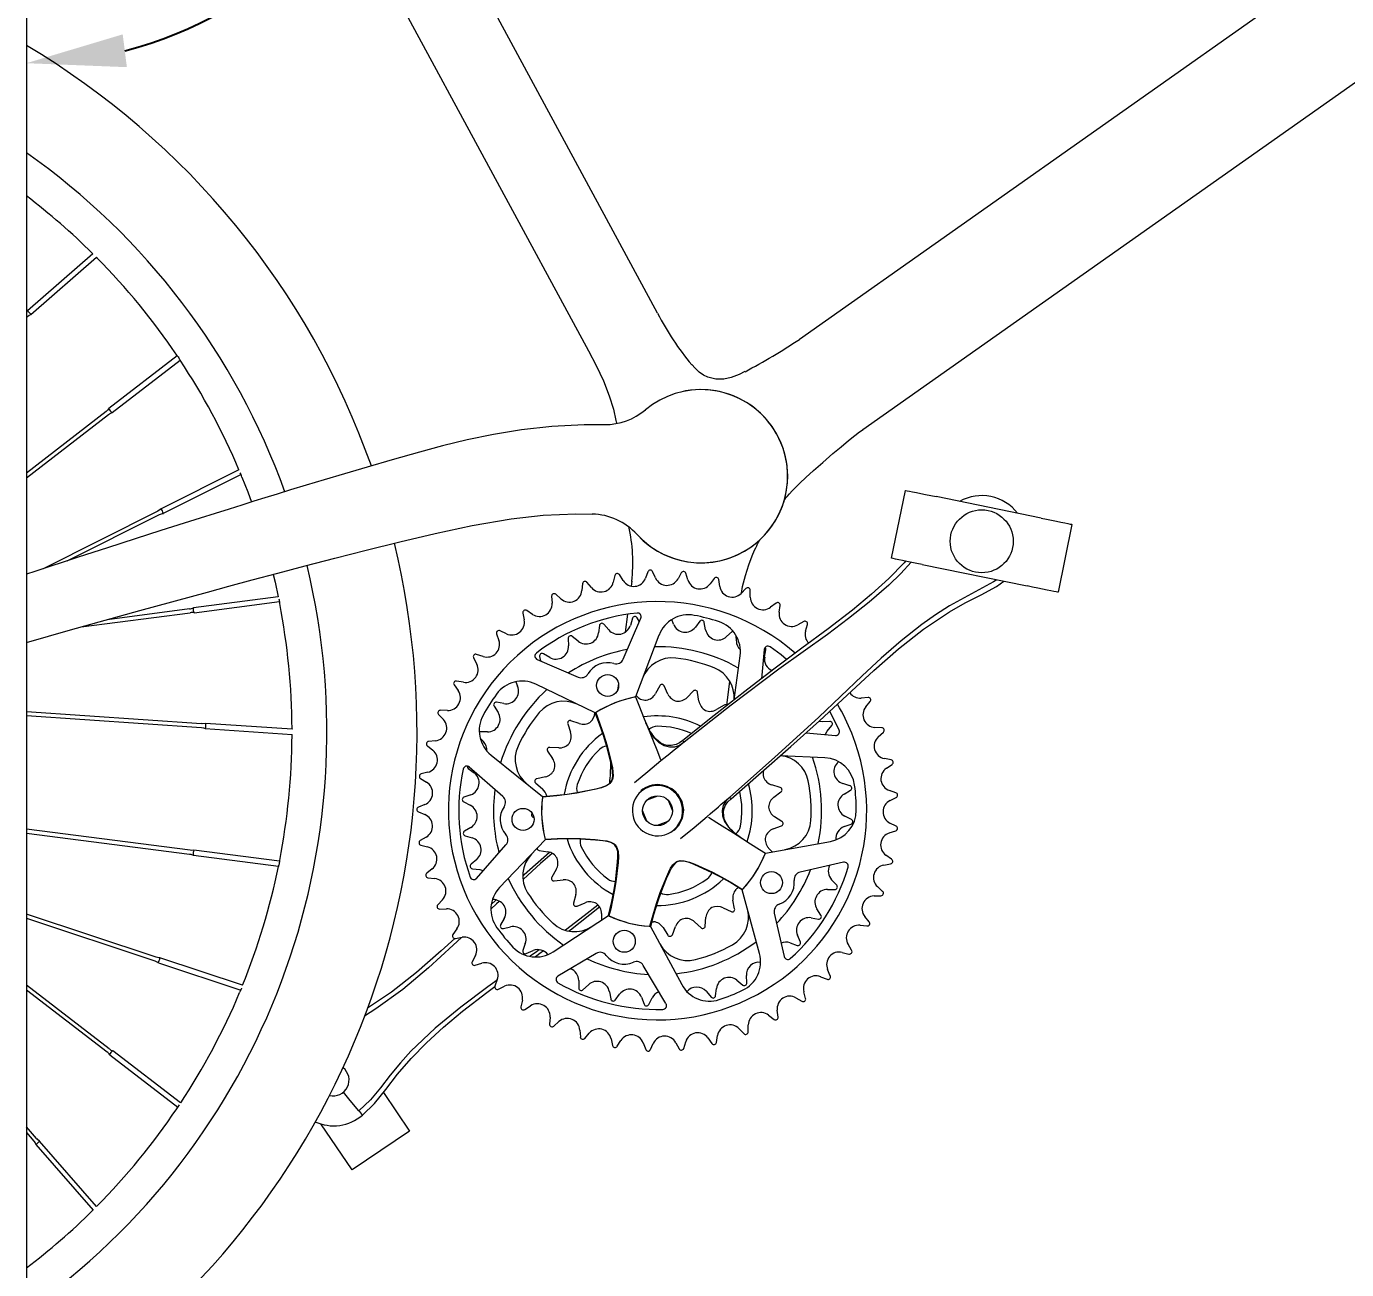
# Model space of a CAD drawing. Header units: millimetres. Extents: x 468 to 13607, y -402 to 3127.
# Drawn here: x 9994 to 10527, y 2140 to 2642 of the extents above; entities that cross this region are included whole.
import ezdxf

# ---------------------------------------------------------------- set-up
doc = ezdxf.new("R2010")
doc.units = ezdxf.units.MM
doc.layers.add('ZANO_R', color=7, linetype='Continuous', lineweight=0)
doc.layers.add('ZANO_W', color=1, linetype='Continuous', lineweight=0)
doc.styles.get("Standard").update_dxf_attribs({"font": 'ARIALUNI.TTF'})
doc.dimstyles.new('pl i ang', dxfattribs={"dimtxt": 50, "dimasz": 50, "dimexe": 1.25, "dimexo": 0.625, "dimgap": 10, "dimtad": 1, "dimtoh": 1, "dimtxsty": 'Standard', "dimcen": 2.5, "dimclrd": 1, "dimclre": 1, "dimclrt": 1, "dimadec": 0, "dimazin": 0, "dimtfac": 1, "dimtmove": 0, "dimatfit": 3, "dimfxl": 1, "dimarcsym": 1})

# ---------------------------------------------------------------- blocks, each defined once
blk = doc.blocks.new('*D496')
at = {"layer": 'ZANO_W', "color": 1, "lineweight": -2}
blk.add_arc((9994.4, 2786.59), 159.66, 284.3922, 345.6078, dxfattribs=at)
at = {"layer": 'ZANO_W', "color": 1}
for points in [[(10155.66, 2746.07), (10142.43, 2747.75), (10154.06, 2786.59)], [(10033.24, 2638.56), (10034.92, 2625.33), (9994.4, 2626.93)]]:
    blk.add_solid(points, dxfattribs=at)
at = {"layer": 'ZANO_W', "color": 1, "insert": (10085.65, 2695.34), "char_height": 40, "attachment_point": 5, "rotation": 45}
blk.add_mtext('90%%d', dxfattribs=at)

msp = doc.modelspace()

# ---------------------------------------------------------------- linework, layer by layer
at = {"layer": 'ZANO_R'}
msp.add_line((9994.4, 2786.59), (9994.4, 2040.59), dxfattribs=at)
at = {"layer": 'ZANO_R', "color": 253}
for p, q in [((10632.63, 2745.72), (10306.17, 2515.52)), ((10098.79, 2736.99), (10221.09, 2510.92)), ((10331.76, 2479.18), (10656.01, 2707.82)), ((10248.97, 2526.1), (10155.76, 2698.4)), ((10021.2, 2550.07), (9994.85, 2527.11)), ((9996.18, 2525.58), (10022.64, 2548.64)), ((9994.84, 2527.11), (9994.4, 2526.52)), ((9994.4, 2524.36), (9994.82, 2524.73)), ((10055.24, 2508.89), (10027.7, 2487.63)), ((10028.94, 2486.02), (10056.37, 2507.19)), ((10026.61, 2486.47), (9994.4, 2461.6)), ((9994.4, 2459.68), (10027.54, 2485.26)), ((10080.09, 2462.96), (10048.71, 2447.21)), ((10049.62, 2445.39), (10080.91, 2461.09)), ((10343.28, 2427.28), (10348.88, 2454.65)), ((10403.63, 2443.46), (10361.32, 2452.11)), ((10047.41, 2446.27), (10001.14, 2423.05)), ((10010.87, 2426.23), (10048.1, 2444.91)), ((10416.07, 2440.91), (10410.47, 2413.54)), ((10355.72, 2424.73), (10398.03, 2416.08)), ((10222.26, 2415.45), (10220.46, 2417.58)), ((10231.71, 2420.33), (10231.09, 2417.61)), ((10235.05, 2418.29), (10233.56, 2420.64)), ((10238.56, 2417.97), (10238.31, 2416.03)), ((10245.08, 2421.8), (10244.09, 2419.19)), ((10248.11, 2419.32), (10246.96, 2421.86)), ((10258.53, 2421.4), (10257.19, 2418.96)), ((10261.18, 2418.52), (10260.4, 2421.19)), ((10271.79, 2419.13), (10270.12, 2416.9)), ((10274.01, 2415.91), (10273.61, 2418.66)), ((10210, 2410.87), (10207.92, 2412.72)), ((10218.67, 2417.01), (10218.44, 2414.23)), ((10284.61, 2415.03), (10282.64, 2413.06)), ((10286.36, 2411.53), (10286.34, 2414.32)), ((10060.23, 2406.82), (10026.93, 2402.48)), ((10095.99, 2411.74), (10061.75, 2407.28)), ((10062.01, 2405.26), (10096.42, 2409.75)), ((10206.23, 2411.91), (10206.38, 2409.12)), ((10296.73, 2409.19), (10294.51, 2407.51)), ((10297.98, 2405.49), (10298.35, 2408.25)), ((10016.54, 2399.58), (10060.43, 2405.31)), ((10194.61, 2405.12), (10195.15, 2402.39)), ((10198.49, 2404.62), (10196.17, 2406.16)), ((10235.13, 2386.59), (10242.21, 2403.06)), ((10236.83, 2404.69), (10235.88, 2397.41)), ((10238.84, 2403.05), (10237.97, 2400.19)), ((10241.62, 2401.68), (10240.69, 2403.27)), ((10255.37, 2400.71), (10254.69, 2402.53)), ((10265.99, 2401.82), (10264.19, 2399.43)), ((10268.34, 2398.45), (10267.8, 2401.39)), ((10307.92, 2401.73), (10305.48, 2400.37)), ((10184.05, 2396.79), (10184.96, 2394.15)), ((10187.96, 2396.83), (10185.45, 2398.04)), ((10225.51, 2400.12), (10225.15, 2397.15)), ((10229.24, 2398.38), (10227.3, 2400.66)), ((10249.52, 2396.25), (10240.07, 2371.34)), ((10278.99, 2397.7), (10276.81, 2395.65)), ((10308.64, 2397.88), (10309.39, 2400.56)), ((10212.9, 2394.92), (10213.06, 2391.93)), ((10216.87, 2393.85), (10214.57, 2395.76)), ((10280.72, 2393.97), (10280.71, 2395.9)), ((10174.75, 2387.06), (10176.02, 2384.58)), ((10178.62, 2387.65), (10175.96, 2388.5)), ((10200.42, 2386.41), (10216.89, 2379.33)), ((10201.39, 2387.61), (10201.8, 2385.82)), ((10205.48, 2387.24), (10202.88, 2388.72)), ((10279.81, 2370.13), (10282.24, 2387.93)), ((10291.92, 2390.41), (10290.84, 2378.69)), ((10292.14, 2387.41), (10292.64, 2390.36)), ((10166.9, 2376.14), (10168.5, 2373.86)), ((10170.65, 2377.26), (10167.9, 2377.73)), ((10191.73, 2377.44), (10192.49, 2375.66)), ((10223.79, 2364.85), (10199.8, 2376.43)), ((10233.19, 2376.69), (10232.85, 2374.09)), ((10249.81, 2375.81), (10248.12, 2372.67)), ((10253.1, 2372.49), (10251.63, 2375.74)), ((10276.88, 2368.01), (10278.13, 2377.59)), ((10263.37, 2373.7), (10260.89, 2371.13)), ((10265.63, 2369.62), (10265.1, 2373.15)), ((10333.85, 2371.14), (10331.07, 2370.89)), ((10332.94, 2367.33), (10334.72, 2369.48)), ((10065.06, 2360.51), (9994.4, 2365.37)), ((10160.64, 2364.23), (10162.55, 2362.2)), ((10164.2, 2365.86), (10161.41, 2365.94)), ((10182.99, 2367.6), (10184.63, 2365.09)), ((10186.96, 2368.66), (10184.01, 2369.16)), ((10275.85, 2368.02), (10272.77, 2366.21)), ((9994.4, 2363.84), (10064.96, 2358.99)), ((10101.53, 2358.26), (10066.66, 2360.66)), ((10212.72, 2360.47), (10213.86, 2357.08)), ((10217.39, 2360.6), (10214.01, 2361.75)), ((10318.4, 2361.47), (10315.41, 2361.31)), ((10317.33, 2357.5), (10319.24, 2359.81)), ((10339.38, 2358.87), (10336.59, 2359.01)), ((10066.52, 2358.63), (10101.53, 2356.22)), ((10159.4, 2353.67), (10156.63, 2353.37)), ((10177.4, 2354.73), (10178.72, 2353.32)), ((10180.4, 2357.24), (10177.41, 2357.22)), ((10308.94, 2356.9), (10320.67, 2355.82)), ((10337.95, 2355.23), (10340.01, 2357.11)), ((10156.1, 2351.57), (10158.27, 2349.82)), ((10204.62, 2349.4), (10206.63, 2346.45)), ((10209.08, 2350.79), (10205.51, 2350.99)), ((10186.51, 2331.22), (10173.03, 2343.04)), ((10181.77, 2347.89), (10202.55, 2331.21)), ((10316.45, 2346.76), (10298.51, 2347.63)), ((10321.86, 2345.14), (10321.94, 2345.21)), ((10343.15, 2345.96), (10340.41, 2346.49)), ((10341.23, 2342.55), (10343.53, 2344.12)), ((10153.37, 2338.39), (10155.76, 2336.96)), ((10156.34, 2340.94), (10153.64, 2340.25)), ((10172.55, 2342.51), (10174.94, 2340.71)), ((10203.72, 2339.1), (10200.23, 2338.33)), ((10199.8, 2336.56), (10202.53, 2334.26)), ((10298.41, 2334.83), (10294.99, 2335.84)), ((10295.83, 2330.93), (10298.72, 2333.03)), ((10326.53, 2335.53), (10323.67, 2336.41)), ((10324.17, 2332.17), (10326.75, 2333.69)), ((10345.09, 2332.65), (10342.45, 2333.55)), ((10155.08, 2327.9), (10152.51, 2326.84)), ((10170.75, 2328.98), (10173.42, 2327.63)), ((10173.66, 2331.89), (10170.85, 2330.84)), ((10244.71, 2329.76), (10249.02, 2331.48)), ((10253.24, 2329.66), (10254.96, 2325.35)), ((10342.71, 2329.54), (10345.21, 2330.78)), ((10152.5, 2324.97), (10155.07, 2323.89)), ((10198.62, 2322.89), (10199.06, 2322.69)), ((10244.61, 2321.23), (10242.89, 2325.54)), ((10299.11, 2321.13), (10296.09, 2323.03)), ((10327.11, 2321.91), (10324.44, 2323.26)), ((10060.38, 2309.46), (9994.4, 2317.95)), ((9994.4, 2316.42), (10060.19, 2307.95)), ((10173.69, 2318.72), (10171.1, 2317.2)), ((10253.14, 2321.13), (10248.83, 2319.41)), ((10279.53, 2316.48), (10282.95, 2314.32)), ((10295.58, 2318.07), (10298.92, 2319.31)), ((10324.19, 2319), (10327, 2320.05)), ((10342.37, 2316.45), (10345.02, 2317.32)), ((10345.16, 2319.19), (10342.67, 2320.45)), ((10155.66, 2314.82), (10153.25, 2313.41)), ((10153.5, 2311.55), (10156.2, 2310.84)), ((10171.32, 2315.36), (10174.18, 2314.48)), ((10175.96, 2298.15), (10187.78, 2311.63)), ((10203.68, 2313.72), (10185.25, 2294.48)), ((10292.42, 2308.34), (10318.64, 2313.07)), ((10061.72, 2307.49), (10096.08, 2303.07)), ((10096.48, 2305.07), (10061.98, 2309.51)), ((10176, 2305.75), (10173.72, 2303.82)), ((10201.18, 2309.41), (10204.7, 2308.87)), ((10295.11, 2308.83), (10293.69, 2310.39)), ((10343.35, 2305.86), (10341.06, 2307.46)), ((10158.04, 2301.94), (10155.85, 2300.21)), ((10174.25, 2302.03), (10177.22, 2301.67)), ((10208.09, 2301.72), (10206.28, 2298.65)), ((10324, 2304.63), (10306.51, 2300.68)), ((10340.21, 2303.53), (10342.95, 2304.03)), ((10156.36, 2298.41), (10159.13, 2298.07)), ((10207.27, 2297.12), (10210.82, 2297.55)), ((10321.18, 2295.38), (10319.14, 2297.57)), ((10162.2, 2289.52), (10160.27, 2287.5)), ((10182.33, 2289.58), (10182.44, 2289.58)), ((10216, 2291.58), (10215.09, 2288.14)), ((10290.06, 2267.81), (10283.06, 2293.52)), ((10317.45, 2293.65), (10320.44, 2293.67)), ((10336.27, 2291.04), (10339.05, 2291.15)), ((10339.7, 2292.91), (10337.66, 2294.81)), ((10161.03, 2285.79), (10163.81, 2285.84)), ((10216.46, 2286.94), (10219.75, 2288.3)), ((10275.38, 2286.32), (10278.57, 2284.72)), ((10280.02, 2285.82), (10279.35, 2289.33)), ((10314.86, 2283.29), (10313.23, 2285.8)), ((10046.67, 2266.33), (9994.4, 2283.67)), ((9994.4, 2282.06), (10046.19, 2264.88)), ((10187.13, 2282), (10185.65, 2279.4)), ((10206.83, 2268.51), (10229.12, 2283.11)), ((10226.36, 2283.96), (10226.4, 2281.33)), ((10263.84, 2280.64), (10266.48, 2278.23)), ((10268.18, 2278.9), (10268.48, 2282.46)), ((10296.03, 2284.09), (10299.98, 2266.6)), ((10310.89, 2282.23), (10313.84, 2281.73)), ((10330.63, 2279.22), (10333.4, 2278.94)), ((10334.29, 2280.59), (10332.53, 2282.76)), ((10168.04, 2277.8), (10166.42, 2275.54)), ((10167.4, 2273.94), (10170.15, 2274.38)), ((10186.76, 2277.9), (10189.68, 2278.58)), ((10246.1, 2278.79), (10258.7, 2255.32)), ((10251.2, 2278.27), (10253.1, 2275.25)), ((10254.91, 2275.43), (10256.16, 2278.77)), ((10306.54, 2272.48), (10305.37, 2275.23)), ((10195.61, 2271.93), (10194.61, 2269.11)), ((10195.96, 2267.83), (10198.72, 2269.01)), ((10302.44, 2272.13), (10305.26, 2271.13)), ((10323.4, 2268.3), (10326.11, 2267.64)), ((10327.22, 2269.15), (10325.78, 2271.54)), ((10047.61, 2264.14), (10080.84, 2253.12)), ((10081.58, 2255.02), (10048.25, 2266.07)), ((10175.46, 2267.01), (10174.16, 2264.54)), ((10175.36, 2263.1), (10178.03, 2263.92)), ((10224.15, 2267.86), (10208.74, 2258.7)), ((10252.33, 2247.61), (10243.17, 2263.02)), ((10284.95, 2255.97), (10284.79, 2258.96)), ((10314.72, 2258.49), (10317.31, 2257.46)), ((10318.62, 2258.8), (10317.53, 2261.37)), ((10027.84, 2229.37), (9994.4, 2255.09)), ((9994.4, 2253.17), (10026.91, 2228.16)), ((10184.31, 2257.35), (10183.37, 2254.73)), ((10184.76, 2253.46), (10187.28, 2254.65)), ((10217.13, 2256.92), (10217.15, 2253.93)), ((10218.86, 2253.19), (10221.05, 2255.24)), ((10229.51, 2252.44), (10230.05, 2249.5)), ((10268.62, 2252.51), (10270.56, 2250.23)), ((10272.34, 2250.77), (10272.7, 2253.74)), ((10280.98, 2257.04), (10283.29, 2255.13)), ((10308.67, 2249.75), (10307.94, 2252.44)), ((10194.41, 2249.02), (10193.85, 2246.29)), ((10231.86, 2249.07), (10233.66, 2251.46)), ((10242.49, 2250.18), (10243.53, 2247.37)), ((10245.39, 2247.27), (10246.74, 2249.93)), ((10304.77, 2249.98), (10307.19, 2248.6)), ((10195.4, 2245.23), (10197.73, 2246.76)), ((10205.58, 2242.18), (10205.4, 2239.4)), ((10293.72, 2242.95), (10295.93, 2241.24)), ((10297.56, 2242.17), (10297.21, 2244.94)), ((10207.08, 2238.56), (10209.18, 2240.4)), ((10217.59, 2236.96), (10217.8, 2234.17)), ((10281.8, 2237.52), (10283.75, 2235.52)), ((10285.49, 2236.21), (10285.53, 2239)), ((10219.58, 2233.59), (10221.41, 2235.7)), ((10230.21, 2233.46), (10230.81, 2230.73)), ((10232.65, 2230.4), (10234.16, 2232.74)), ((10243.2, 2231.75), (10244.16, 2229.13)), ((10246.04, 2229.06), (10247.21, 2231.59)), ((10256.29, 2231.86), (10257.61, 2229.41)), ((10259.48, 2229.59), (10260.29, 2232.26)), ((10269.24, 2233.8), (10270.9, 2231.55)), ((10272.72, 2231.99), (10273.15, 2234.75)), ((10028, 2227), (10055.5, 2205.84)), ((10056.6, 2207.56), (10029.24, 2228.61)), ((10138.38, 2211.83), (10148.94, 2196.18)), ((10125.77, 2180.56), (10113.2, 2199.2)), ((9998.51, 2193.2), (9994.4, 2197.92)), ((9994.4, 2195.6), (9997.36, 2192.2)), ((10148.94, 2196.18), (10125.77, 2180.56)), ((9998.21, 2190.84), (10021.27, 2164.38)), ((10022.7, 2165.82), (9999.74, 2192.17))]:
    msp.add_line(p, q, dxfattribs=at)
at = {"layer": 'ZANO_R', "color": 253, "flags": 128}
for points in [[(10021.05, 2550.2), (10021.09, 2550.17), (10021.2, 2550.07)], [(10022.64, 2548.64), (10022.74, 2548.52), (10022.83, 2548.42), (10022.83, 2548.43)], [(9994.84, 2524.7), (9995.55, 2525.26), (9996.19, 2525.55)], [(9994.85, 2527.11), (9994.85, 2527.11), (9994.91, 2527.07), (9995.07, 2526.91), (9995.3, 2526.67), (9995.56, 2526.38), (9995.81, 2526.09), (9996.02, 2525.83), (9996.15, 2525.65), (9996.18, 2525.58), (9996.18, 2525.58)], [(10055.03, 2509.19), (10055.06, 2509.15), (10055.17, 2509), (10055.35, 2508.76), (10055.57, 2508.44), (10055.81, 2508.09), (10056.04, 2507.75), (10056.23, 2507.44), (10056.36, 2507.22), (10056.43, 2507.1), (10056.43, 2507.1)], [(10221.06, 2510.97), (10224.23, 2504.94), (10227.09, 2498.79), (10229.43, 2492.78), (10231.12, 2487.37), (10232.18, 2482.85), (10232.36, 2481.71)], [(10284.2, 2502.53), (10281.83, 2501.32), (10278.65, 2500.13), (10275.66, 2499.49), (10272.51, 2499.43), (10269.17, 2500.23), (10267.46, 2501.09), (10265.75, 2502.31), (10264.05, 2503.88), (10262.72, 2505.35)], [(10027.67, 2487.64), (10027.15, 2486.95), (10026.59, 2486.5)], [(10027.56, 2485.24), (10027.97, 2485.56), (10028.94, 2486.01)], [(10227.6, 2481.1), (10219.36, 2481.1), (10206.33, 2480.45), (10194.08, 2479.08), (10182.79, 2477.2), (10172.19, 2474.98), (10162.27, 2472.58), (10152.99, 2470.11), (10141.88, 2466.98), (10131.78, 2464.04), (10122.67, 2461.35), (10114.51, 2458.91), (10107.27, 2456.72), (10100.95, 2454.8), (10095.53, 2453.13), (10090.51, 2451.58), (10086.12, 2450.22), (10081.33, 2448.73), (10076.14, 2447.11), (10070.53, 2445.35), (10064.51, 2443.45), (10058.07, 2441.41), (10048.55, 2438.39), (10038.24, 2435.09), (10027.15, 2431.52), (10015.29, 2427.68), (9997.76, 2421.95), (9994.4, 2420.84)], [(10300.15, 2450.82), (10300.15, 2450.82), (10300.23, 2450.9), (10300.39, 2451.12), (10300.61, 2451.43), (10301.23, 2452.22), (10302.09, 2453.22), (10303.18, 2454.39), (10304.56, 2455.8), (10306.34, 2457.54), (10308.76, 2459.81), (10311.85, 2462.62), (10315.56, 2465.9), (10319.68, 2469.45), (10322.95, 2472.22), (10325.99, 2474.72), (10328.53, 2476.76), (10330.44, 2478.23), (10331.84, 2479.23)], [(10081.32, 2460.01), (10083.65, 2454.1), (10085.2, 2449.94)], [(10348.88, 2454.65), (10349.07, 2454.61), (10349.63, 2454.5), (10350.55, 2454.31), (10351.79, 2454.05), (10353.32, 2453.74), (10355.1, 2453.38), (10357.07, 2452.98), (10359.16, 2452.55), (10361.32, 2452.11)], [(9994.4, 2393.34), (10012.22, 2398.38), (10040.12, 2406.15), (10067.37, 2413.6), (10076.03, 2415.95), (10085.49, 2418.49), (10095.76, 2421.22), (10106.85, 2424.15), (10118.75, 2427.24), (10131.46, 2430.48), (10144.96, 2433.82), (10159.23, 2437.22), (10174.24, 2440.45), (10189.96, 2443.14), (10202.78, 2444.58), (10215.97, 2445.16), (10222.56, 2444.99)], [(10048.68, 2447.23), (10048.33, 2446.87), (10047.41, 2446.28)], [(10048.1, 2444.9), (10049.23, 2445.32), (10049.63, 2445.37)], [(10403.63, 2443.46), (10405.79, 2443.02), (10407.88, 2442.59), (10409.85, 2442.19), (10411.62, 2441.82), (10413.16, 2441.51), (10414.4, 2441.25), (10415.32, 2441.07), (10415.88, 2440.95), (10416.07, 2440.91)], [(10282.81, 2413.22), (10283.24, 2415.81), (10284.38, 2420.27), (10285.79, 2424.67), (10287.09, 2428.17), (10288.09, 2430.55), (10288.54, 2431.52), (10288.92, 2432.28), (10289.31, 2433.03), (10289.67, 2433.69), (10289.94, 2434.2), (10290.04, 2434.47), (10290.02, 2434.45)], [(10348.96, 2426.12), (10348.34, 2425.39), (10342.16, 2419.06), (10335.22, 2412.73), (10327.56, 2406.36), (10317.76, 2398.8), (10307.14, 2390.94), (10295.87, 2382.55), (10284.08, 2373.49), (10271.8, 2363.83), (10259.1, 2353.74)], [(10351.26, 2425.65), (10347.07, 2421.17), (10342.24, 2416.47), (10334.25, 2409.49), (10325.95, 2402.9), (10317.44, 2396.57), (10297.87, 2382.48), (10278.63, 2367.95), (10259.68, 2353.05)], [(10355.72, 2424.73), (10353.56, 2425.17), (10351.47, 2425.6), (10349.5, 2426), (10347.73, 2426.37), (10346.19, 2426.68), (10344.95, 2426.94), (10344.03, 2427.12), (10343.47, 2427.24), (10343.28, 2427.28)], [(10093.98, 2420.75), (10094.71, 2417.65), (10095.99, 2411.74)], [(10385.71, 2418.6), (10384.48, 2417.74), (10378.57, 2414.46), (10372.56, 2411.36), (10366.68, 2408.04), (10361, 2404.41), (10355.5, 2400.51), (10347.17, 2393.95), (10339.17, 2386.99), (10331.4, 2379.78), (10313.95, 2363.12), (10296.15, 2346.86), (10278.03, 2330.96)], [(10278.6, 2330.27), (10290.77, 2340.84), (10302.73, 2351.33), (10314.3, 2361.72), (10325.38, 2372.01), (10336.14, 2381.97), (10346.12, 2390.7), (10356.24, 2398.67), (10366.68, 2405.68), (10373, 2409.28), (10379.41, 2412.55), (10385.65, 2415.93), (10388.62, 2418.01)], [(10410.47, 2413.54), (10410.28, 2413.58), (10409.72, 2413.69), (10408.81, 2413.88), (10407.56, 2414.13), (10406.03, 2414.45), (10404.25, 2414.81), (10402.29, 2415.21), (10400.19, 2415.64), (10398.03, 2416.08)], [(10096.21, 2410.83), (10096.28, 2410.52), (10096.36, 2410.1), (10096.43, 2409.7), (10096.49, 2409.35), (10096.53, 2409.09), (10096.54, 2408.97), (10096.54, 2408.97)], [(10279.31, 2397.9), (10279.23, 2397.87), (10278.99, 2397.7)], [(10300.98, 2386.41), (10298.74, 2388.25), (10294.3, 2391.53)], [(10240.07, 2371.34), (10241.69, 2367.28), (10243.3, 2363.23), (10244.22, 2360.92)], [(10224.01, 2364.99), (10224.01, 2364.99), (10225.73, 2360.46), (10227.27, 2355.96), (10228.6, 2351.55), (10230.08, 2345.72), (10230.74, 2342.71), (10230.97, 2341.13), (10231.02, 2339.47), (10230.76, 2337.99), (10230.52, 2337.43), (10229.74, 2336.41), (10228.37, 2335.47), (10226.27, 2334.66), (10224.11, 2334.1), (10216.41, 2332.55), (10212.48, 2331.94), (10208.33, 2331.44), (10205.48, 2331.17), (10202.51, 2330.95)], [(10202.55, 2331.21), (10202.55, 2331.21), (10205.46, 2331.42), (10208.37, 2331.68), (10212.45, 2332.16), (10216.4, 2332.76), (10224.17, 2334.31), (10226.26, 2334.85), (10228.35, 2335.65), (10229.66, 2336.54), (10230.38, 2337.49), (10230.6, 2338.01), (10230.86, 2339.42), (10230.81, 2340.98), (10230.58, 2342.53), (10229.92, 2345.57), (10228.43, 2351.38), (10227.11, 2355.74), (10225.53, 2360.32), (10223.79, 2364.85), (10223.79, 2364.85)], [(10224.3, 2365.17), (10224.08, 2365.03), (10224.03, 2365)], [(10322.2, 2357.95), (10319.79, 2362.92), (10318.38, 2365.47)], [(10064.95, 2358.95), (10065.85, 2358.85), (10066.51, 2358.6)], [(10066.66, 2360.66), (10065.5, 2360.5), (10065.07, 2360.55)], [(10066.66, 2360.66), (10066.68, 2360.58), (10066.68, 2360.36), (10066.67, 2360.03), (10066.65, 2359.64), (10066.62, 2359.25), (10066.58, 2358.92), (10066.55, 2358.7), (10066.52, 2358.63), (10066.52, 2358.63)], [(10244.22, 2360.92), (10245.78, 2357.02), (10247.14, 2353.61), (10248.6, 2349.93), (10250.13, 2346.1)], [(10259.68, 2353.05), (10257.77, 2351.79), (10255.77, 2351.1), (10253.71, 2351.01), (10251.65, 2351.57), (10249.63, 2352.8), (10247.69, 2354.75), (10245.87, 2357.44), (10244.22, 2360.92)], [(10315.41, 2361.31), (10314.06, 2361.42), (10314.05, 2361.42)], [(10101.52, 2358.45), (10101.52, 2358.45), (10101.53, 2358.32), (10101.53, 2358.26)], [(10177.41, 2357.22), (10177.12, 2357.18), (10177.04, 2357.15)], [(10259.1, 2353.74), (10257.77, 2352.8), (10256.51, 2352.2), (10254.41, 2351.73), (10252.93, 2351.79), (10251.79, 2352.06), (10250.28, 2352.74), (10248.45, 2354.14), (10247.44, 2355.23), (10246.49, 2356.53)], [(10259.13, 2353.7), (10259.11, 2353.73), (10259.29, 2353.51), (10259.68, 2353.05)], [(10316.55, 2356.2), (10316.61, 2356.35), (10317.33, 2357.5)], [(10250.33, 2345.6), (10245.01, 2341.18), (10239.59, 2336.68)], [(10256.93, 2332.1), (10256.93, 2332.1), (10258.68, 2329.11), (10259.37, 2325.75), (10258.89, 2322.27), (10257.29, 2319.16), (10255.61, 2317.4), (10255.61, 2317.4)], [(10202.51, 2330.93), (10202.5, 2330.83), (10202.48, 2330.61)], [(10278.03, 2330.96), (10276.44, 2329.31), (10275.4, 2327.47), (10274.94, 2325.47), (10275.11, 2323.34), (10275.95, 2321.13), (10277.51, 2318.86), (10279.82, 2316.58), (10282.95, 2314.32)], [(10279.14, 2317.27), (10278.55, 2317.84), (10277.7, 2318.82), (10276.58, 2320.51), (10276, 2321.79), (10275.65, 2323.15), (10275.6, 2325.14), (10275.85, 2326.33), (10276.39, 2327.61), (10277.28, 2328.95), (10278.6, 2330.27)], [(10278.57, 2330.31), (10278.59, 2330.28), (10278.42, 2330.49), (10278.03, 2330.96)], [(10258.26, 2314.21), (10263.68, 2318.71), (10269, 2323.13)], [(10269.44, 2322.85), (10272.86, 2320.69), (10276.12, 2318.64), (10279.53, 2316.48)], [(10203.54, 2314.3), (10203.6, 2314.05), (10203.61, 2313.99)], [(10203.62, 2313.97), (10208.46, 2314.2), (10213.21, 2314.28), (10217.82, 2314.18), (10223.82, 2313.79), (10226.89, 2313.48), (10228.46, 2313.22), (10230.06, 2312.75), (10231.38, 2312.04), (10231.84, 2311.65), (10232.57, 2310.58), (10233.03, 2308.99), (10233.16, 2306.75), (10233.02, 2304.52), (10232.12, 2296.72), (10231.49, 2292.79), (10230.68, 2288.68), (10230.05, 2285.9), (10229.35, 2283.01), (10229.35, 2283.01)], [(10229.12, 2283.11), (10229.12, 2283.11), (10229.81, 2285.95), (10230.46, 2288.8), (10231.27, 2292.83), (10231.92, 2296.77), (10232.85, 2304.64), (10232.98, 2306.79), (10232.86, 2309.03), (10232.42, 2310.55), (10231.74, 2311.53), (10231.32, 2311.9), (10230.06, 2312.58), (10228.55, 2313.02), (10227.01, 2313.28), (10223.91, 2313.59), (10217.92, 2313.97), (10213.37, 2314.06), (10208.53, 2313.97), (10203.68, 2313.72), (10203.68, 2313.72)], [(10282.95, 2314.32), (10286.4, 2312.14), (10290.11, 2309.8), (10292.42, 2308.34)], [(10060.19, 2307.91), (10060.7, 2307.85), (10061.7, 2307.49)], [(10061.96, 2309.53), (10061.1, 2309.42), (10060.39, 2309.49)], [(10205.43, 2308.6), (10195.12, 2299.56), (10194.72, 2299.21)], [(10206.45, 2308.22), (10201.8, 2304.11), (10194.81, 2297.82)], [(10096.54, 2305.42), (10096.55, 2305.43), (10096.53, 2305.33), (10096.5, 2305.09), (10096.45, 2304.76), (10096.37, 2304.36), (10096.29, 2303.94), (10096.2, 2303.55), (10096.13, 2303.23), (10096.07, 2303.02), (10096.05, 2302.95), (10096.05, 2302.95)], [(10177.22, 2301.67), (10178.54, 2301.33), (10178.69, 2301.26)], [(10245.84, 2278.81), (10245.84, 2278.81), (10247.11, 2283.49), (10248.51, 2288.03), (10250.03, 2292.38), (10252.25, 2297.96), (10253.49, 2300.78), (10254.23, 2302.2), (10255.17, 2303.58), (10256.26, 2304.62), (10256.77, 2304.93), (10258.01, 2305.3), (10259.67, 2305.25), (10261.84, 2304.67), (10263.91, 2303.85), (10271.05, 2300.59), (10274.59, 2298.77), (10278.25, 2296.73), (10280.71, 2295.27), (10283.24, 2293.71)], [(10283.06, 2293.52), (10283.06, 2293.52), (10280.58, 2295.06), (10278.07, 2296.56), (10274.49, 2298.57), (10270.95, 2300.41), (10263.74, 2303.72), (10261.74, 2304.51), (10259.58, 2305.09), (10257.99, 2305.14), (10256.85, 2304.8), (10256.37, 2304.51), (10255.33, 2303.52), (10254.45, 2302.23), (10253.72, 2300.84), (10252.47, 2297.99), (10250.26, 2292.41), (10248.77, 2288.11), (10247.36, 2283.48), (10246.1, 2278.79), (10246.1, 2278.79)], [(10283.22, 2293.69), (10283.32, 2293.8), (10283.47, 2293.96)], [(10185.1, 2288.88), (10183.97, 2287.83), (10181.86, 2285.82)], [(10183.79, 2289.38), (10183.55, 2289.17), (10181.99, 2287.72)], [(10224.87, 2287.35), (10219.33, 2283.02), (10211.86, 2277.3)], [(10213.21, 2276.96), (10213.77, 2277.4), (10225.51, 2286.64)], [(10229.37, 2283), (10229.46, 2282.95), (10229.66, 2282.86)], [(10246.56, 2280.57), (10246.74, 2280.59), (10247.33, 2280.64)], [(10169.82, 2274.33), (10166.5, 2271.15), (10156.57, 2262.01), (10146.25, 2253.35), (10135.33, 2245.47), (10130.73, 2242.61)], [(10167.13, 2273.94), (10161.71, 2268.92), (10151.73, 2260.19), (10141.61, 2252.21), (10132, 2245.76)], [(10245.5, 2278.83), (10245.76, 2278.82), (10245.82, 2278.81)], [(10201.19, 2269.31), (10200.06, 2268.47), (10197.61, 2266.7)], [(10199.66, 2266.61), (10201.99, 2268.34), (10202.78, 2268.95)], [(10046.19, 2264.87), (10047.28, 2264.37), (10047.59, 2264.12)], [(10048.25, 2266.1), (10047.74, 2266.1), (10046.67, 2266.34)], [(10081.12, 2253.82), (10081.11, 2253.79), (10080.96, 2253.41), (10080.8, 2253.02), (10080.64, 2252.65), (10080.5, 2252.35), (10080.4, 2252.14), (10080.35, 2252.05), (10080.36, 2252.06)], [(10184.19, 2257.03), (10180.46, 2254.35), (10169.65, 2246.26), (10159.26, 2237.7), (10149.5, 2228.4), (10145.21, 2223.69), (10141.14, 2218.76), (10137.22, 2213.71), (10133.13, 2208.8), (10128.53, 2204.34)], [(10129.92, 2202.66), (10134.75, 2207.38), (10139.34, 2213.02), (10144.1, 2219.19), (10149.52, 2225.5), (10155.69, 2231.83), (10162.63, 2238.16), (10170.29, 2244.53), (10180.1, 2252.09), (10183.33, 2254.49)], [(10128.53, 2204.34), (10125.01, 2208.57), (10122.24, 2211.91)], [(10128.53, 2204.34), (10128.86, 2203.94), (10129.15, 2203.59), (10129.59, 2203.06), (10129.84, 2202.76), (10129.92, 2202.67)], [(9997.33, 2192.18), (9997.89, 2191.47), (9998.18, 2190.83)], [(9999.74, 2192.18), (9999.74, 2192.17), (9999.7, 2192.11), (9999.54, 2191.95), (9999.3, 2191.72), (9999.01, 2191.46), (9998.72, 2191.21), (9998.46, 2191), (9998.28, 2190.87), (9998.21, 2190.84), (9998.21, 2190.84)], [(9999.74, 2192.18), (9998.81, 2192.88), (9998.54, 2193.23)], [(10021.31, 2164.42), (10021.17, 2164.29), (10021.06, 2164.19), (10021.06, 2164.19)], [(10022.84, 2165.97), (10022.84, 2165.98), (10022.81, 2165.94), (10022.7, 2165.82)]]:
    msp.add_lwpolyline(points, dxfattribs=at)
at = {"layer": 'ZANO_R', "color": 253}
for centre, radius in [((10379.68, 2434.09), 12.7), ((10228.81, 2375.94), 4.44), ((10248.93, 2325.44), 6.03), ((10194.68, 2321.91), 4.44), ((10294.89, 2296.42), 4.44), ((10235.52, 2272.77), 4.45)]:
    msp.add_circle(centre, radius, dxfattribs=at)
for centre, radius, start, end in [((9829.83, 2357.19), 322.1, 19.4696, 59.2747), ((9829.83, 2357.19), 285.75, 19.8219, 54.8361), ((9829.83, 2357.19), 271.7, 45.266, 52.7201), ((9829.83, 2357.19), 271.7, 34.016, 44.7358), ((10345.14, 2574.81), 107.8, 206.878, 220.1346), ((10159.42, 2738.11), 266.61, 297.9088, 303.4097), ((9829.83, 2357.19), 271.7, 22.9088, 33.4859), ((10266.49, 2460.35), 34.93, 222.3555, 129.988), ((10266.49, 2460.35), 34.93, 0, 103.5255), ((10029.62, 2488.15), 1.99, 195.0158, 224.854), ((10029.93, 2487.75), 1.99, 210.4692, 240.3151), ((10227.73, 2506.57), 25.39, 269.7178, 309.9876), ((10231.33, 2501.83), 19.44, 305.7804, 310.1065), ((10063.73, 2454.06), 18.57, 18.6727, 24.5583), ((10266.49, 2460.35), 34.93, 222.3555, 0), ((10379.7, 2434.28), 18.24, 37.5301, 119.3612), ((10046.5, 2445.3), 2.92, 20.849, 40.9167), ((10047.38, 2445.02), 2.27, 9.4335, 35.3233), ((10221.92, 2419.71), 25.39, 42.3561, 88.5413), ((10172.98, 2425.5), 66.01, 353.4057, 12.7407), ((9829.83, 2357.19), 322.1, 300.7253, 13.6653), ((9829.83, 2357.19), 285.75, 305.1639, 13.5897), ((10219.69, 2416.92), 1.02, 40.3029, 175.1492), ((10226.14, 2418.74), 5.08, 220.3029, 347.1492), ((10232.7, 2420.1), 1.02, 32.3029, 167.1492), ((10239.34, 2421), 5.08, 212.3029, 339.1492), ((10246.03, 2421.44), 1.02, 24.3029, 159.1492), ((10252.74, 2421.41), 5.08, 204.3029, 331.1492), ((10259.42, 2420.91), 1.02, 16.3029, 151.1492), ((10266.06, 2419.94), 5.08, 196.3029, 323.1492), ((10272.61, 2418.52), 1.02, 8.3029, 143.1492), ((10207.24, 2411.96), 1.02, 48.3029, 183.1492), ((10213.38, 2414.66), 5.08, 228.3029, 355.1492), ((10279.04, 2416.64), 5.08, 188.3029, 315.1492), ((10285.33, 2414.32), 1.02, 0.3029, 135.1492), ((10060.23, 2409.75), 2.89, 269.8841, 301.4027), ((10064.07, 2406.55), 2.43, 162.6709, 212.1959), ((9829.83, 2357.19), 271.7, 0.2639, 10.986), ((10248.93, 2325.44), 84.35, 48.851, 21.7261), ((10201.31, 2408.84), 5.08, 236.3029, 3.1492), ((10291.44, 2411.56), 5.08, 180.3029, 307.1492), ((10297.34, 2408.38), 1.02, 352.3029, 127.1492), ((10061.17, 2402.39), 2.98, 73.926, 104.3635), ((10190.16, 2401.4), 5.08, 244.3029, 11.1492), ((10195.6, 2405.32), 1.02, 56.3029, 191.1492), ((10248.93, 2325.44), 80.16, 95.9239, 127.5283), ((10239.81, 2402.75), 1.02, 30.3768, 163.0753), ((10240.81, 2403.66), 1.52, 336.7261, 95.9239), ((10261.4, 2391.74), 12.7, 79.3468, 159.2261), ((10248.93, 2325.44), 80.16, 72.1053, 79.3468), ((10266.8, 2401.21), 1.02, 10.3768, 143.0753), ((10269.66, 2389.64), 12.7, 352.2261, 72.1053), ((10303.01, 2404.81), 5.08, 172.3029, 299.1492), ((10308.41, 2400.84), 1.02, 344.3029, 119.1492), ((10185.01, 2397.12), 1.02, 64.3029, 199.1492), ((10213.92, 2394.97), 1.02, 50.3768, 183.0753), ((10220.11, 2397.76), 5.08, 230.3768, 353.0753), ((10226.52, 2400), 1.02, 40.3768, 173.0753), ((10233.11, 2401.67), 5.08, 220.3768, 343.0753), ((10260.13, 2402.48), 5.08, 200.3768, 323.0753), ((10273.34, 2399.36), 5.08, 190.3768, 313.0753), ((10313.53, 2396.51), 5.08, 164.3029, 224.208), ((10180.16, 2392.49), 5.08, 252.3029, 19.1492), ((10207.99, 2391.66), 5.08, 240.3768, 3.0753), ((10248.93, 2325.44), 66.16, 60.4406, 91.0115), ((10285.8, 2394), 5.08, 180.3768, 227.0428), ((10293.44, 2390.27), 1.52, 55.5283, 174.7261), ((10291.64, 2390.53), 1.02, 350.3768, 48.9471), ((10175.65, 2387.53), 1.02, 72.3029, 207.1492), ((10201.02, 2387.81), 1.52, 127.5283, 246.7261), ((10202.38, 2387.84), 1.02, 60.3768, 193.0753), ((10248.93, 2325.44), 66.16, 100.5597, 122.8924), ((10232.21, 2387.85), 3.18, 254.0389, 336.7261), ((10254.8, 2374.36), 12.7, 83.1482, 159.2261), ((10248.93, 2325.44), 61.97, 68.3039, 83.1482), ((10297.15, 2386.56), 5.08, 170.3768, 245.7931), ((10171.5, 2382.26), 5.08, 260.3029, 27.1492), ((10218.15, 2382.24), 3.17, 246.7261, 329.4132), ((10228.81, 2375.94), 9.21, 74.0389, 149.4132), ((10267.14, 2371.23), 12.7, 354.6997, 68.3039), ((10167.73, 2376.73), 1.02, 80.3029, 215.1492), ((10194.28, 2365), 12.7, 64.2261, 144.1053), ((10187.81, 2373.66), 5.08, 260.3768, 23.0753), ((10250.7, 2375.32), 1.02, 24.2442, 151.6725), ((10164.35, 2370.94), 5.08, 268.3029, 35.1492), ((10248.93, 2325.44), 80.16, 144.1053, 151.3468), ((10248.93, 2325.44), 66.16, 132.4406, 163.0115), ((10211.02, 2356.91), 12.7, 64.2261, 140.3039), ((10248.93, 2325.44), 46.74, 100.9195, 122.2158), ((10248.93, 2325.44), 46.74, 101.6543, 121.7978), ((10248.58, 2327.17), 44.98, 100.9033, 101.6669), ((10244.15, 2375.13), 5.08, 219.8963, 272.9393), ((10243.65, 2375.08), 5.08, 278.6296, 331.6725), ((10257.73, 2374.57), 5.08, 204.2442, 257.2871), ((10257.23, 2374.66), 5.08, 262.9774, 316.0203), ((10264.1, 2372.99), 1.02, 8.592, 136.0203), ((10270.66, 2370.38), 5.08, 188.592, 241.635), ((10330.61, 2375.95), 5.08, 215.2059, 275.1492), ((10333.94, 2370.13), 1.02, 320.3029, 95.1492), ((10161.38, 2364.93), 1.02, 88.3029, 223.1492), ((10180.37, 2362.32), 5.08, 270.3768, 33.0753), ((10183.84, 2368.15), 1.02, 80.3768, 213.0753), ((10248.93, 2325.44), 61.97, 140.3039, 155.1482), ((10218.63, 2365.11), 5.08, 309.9339, 356.7572), ((10246.15, 2329.81), 41.56, 122.1925, 122.5487), ((10270.2, 2370.59), 5.08, 247.3252, 300.3682), ((10276.36, 2367.14), 1.02, 50.9869, 120.3682), ((10248.93, 2325.44), 84.35, 21.7261, 30.6098), ((10336.85, 2364.09), 5.08, 140.3029, 267.1492), ((10158.84, 2358.72), 5.08, 276.3029, 43.1492), ((10189.73, 2357.79), 12.7, 151.3468, 231.2261), ((10213.69, 2360.79), 1.02, 71.2007, 198.629), ((10219.03, 2365.41), 5.08, 251.2007, 304.2437), ((10248.93, 2325.44), 38.23, 62.9977, 98.4729), ((10270.9, 2371.81), 28.81, 201.9092, 215.2678), ((10248.91, 2354.4), 5.08, 90.0246, 132.307), ((10248.93, 2325.44), 34.04, 66.1789, 90.0246), ((10318.46, 2360.45), 1.02, 320.3768, 93.0753), ((10339.33, 2357.86), 1.02, 312.3029, 87.1492), ((9829.83, 2357.19), 271.7, 349.0151, 359.7337), ((10088.52, 2356.83), 13.03, 356.0434, 357.3229), ((10248.93, 2325.44), 38.23, 125.4382, 170.0137), ((10209.05, 2355.46), 5.08, 325.5861, 18.629), ((10320.81, 2357.33), 1.52, 264.7261, 23.9239), ((10341.37, 2351.47), 5.08, 132.3029, 259.1492), ((10156.74, 2352.36), 1.02, 96.3029, 231.1492), ((10155.08, 2345.86), 5.08, 284.3029, 51.1492), ((10175.01, 2349.85), 5.08, 356.4093, 43.0753), ((10204.22, 2346.15), 12.7, 155.1482, 231.2261), ((10205.46, 2349.97), 1.02, 86.8529, 214.2812), ((10209.36, 2355.86), 5.08, 266.8529, 319.8958), ((10248.93, 2325.44), 34.04, 133.4275, 162.0246), ((10229.02, 2346.47), 5.08, 96.9795, 133.4275), ((15282.76, -3960.2), 8067.74, 128.507275, 128.592149), ((10172.03, 2341.9), 1.52, 48.7261, 167.9239), ((10173.16, 2343.32), 1.02, 174.505, 233.0753), ((10202.43, 2343.59), 5.08, 341.2383, 34.2812), ((10146.26, 2345.17), 83.83, 354.0851, 359.7542), ((10297.27, 2334.97), 12.7, 11.1482, 84.7578), ((10248.93, 2325.44), 66.16, 348.4406, 19.0115), ((10315.83, 2334.07), 12.7, 7.3468, 87.2261), ((10325.15, 2341.27), 5.08, 130.3768, 253.0753), ((10342.96, 2344.96), 1.02, 304.3029, 79.1492), ((10153.89, 2339.27), 1.02, 104.3029, 239.1492), ((10248.93, 2325.44), 80.16, 167.9239, 199.5283), ((10171.89, 2336.65), 5.08, 290.3768, 53.0753), ((10200.45, 2337.33), 1.02, 102.505, 229.9334), ((10202.62, 2344.06), 5.08, 282.505, 335.548), ((10296.6, 2340.23), 5.08, 161.6082, 194.6784), ((10296.44, 2340.71), 5.08, 200.3687, 253.4116), ((10248.93, 2325.44), 61.97, 356.3039, 11.1482), ((10344.09, 2338.36), 5.08, 124.3029, 251.1492), ((10153.16, 2332.6), 5.08, 292.3029, 59.1492), ((10248.93, 2325.44), 66.16, 172.5597, 194.8924), ((10199.26, 2330.37), 5.08, 11.0381, 49.9334), ((10221.38, 2334.38), 5.08, 162.0246, 198.4207), ((10248.93, 2325.44), 10.16, 129.7261, 309.7273), ((10248.92, 2325.7), 10.26, 38.6024, 130.5862), ((10248.93, 2325.44), 10.16, 39.7262, 129.7259), ((10248.93, 2325.44), 34.04, 349.4275, 13.1308), ((10248.93, 2325.44), 38.23, 341.0069, 16.458), ((10298.12, 2333.85), 1.02, 305.9833, 73.4116), ((10326.74, 2327.79), 5.08, 120.3768, 243.0753), ((10326.24, 2334.56), 1.02, 300.3768, 73.0753), ((10248.93, 2325.44), 80.16, 0.1053, 7.3468), ((10344.76, 2331.69), 1.02, 296.3029, 71.1492), ((10152.89, 2325.9), 1.02, 112.3029, 247.1492), ((10171.21, 2329.89), 1.02, 110.3768, 243.0753), ((10171.12, 2323.1), 5.08, 300.3768, 63.0753), ((10194.68, 2321.91), 9.21, 146.0389, 221.4132), ((10184.41, 2328.83), 3.18, 326.0389, 48.7261), ((10248.93, 2325.44), 46.74, 173.2363, 194.2158), ((10248.93, 2325.44), 46.74, 173.6543, 193.7978), ((10252.21, 2325.05), 50.05, 172.9311, 173.227), ((10248.93, 2325.44), 10.16, 309.7271, 39.7261), ((4944.05, 8479.02), 8139.41, 310.860336, 310.944464), ((10298.82, 2326.82), 5.08, 125.9833, 179.0263), ((10298.8, 2327.33), 5.08, 184.7165, 237.7595), ((10344.96, 2324.99), 5.08, 116.3029, 243.1492), ((10153.09, 2319.2), 5.08, 300.3029, 67.1492), ((10199.04, 2323.82), 1.02, 137.3105, 245.5856), ((10298.09, 2322.27), 12.7, 280.2261, 356.3039), ((10316.39, 2325.57), 12.7, 280.2261, 0.1053), ((10326.65, 2321), 1.02, 290.3768, 63.0753), ((10171.62, 2316.33), 1.02, 120.3768, 253.0753), ((10297.9, 2337.78), 27.82, 223.9443, 237.7827), ((10277.39, 2320.13), 5.08, 307.3333, 349.4275), ((10297.34, 2313.31), 5.08, 110.3311, 163.3741), ((10298.57, 2320.27), 1.02, 290.3311, 57.7595), ((10325.96, 2314.24), 5.08, 110.3768, 186.1145), ((10343.96, 2311.62), 5.08, 108.3029, 235.1492), ((10344.7, 2318.29), 1.02, 288.3029, 63.1492), ((10153.76, 2312.53), 1.02, 120.3029, 255.1492), ((10154.89, 2305.93), 5.08, 308.3029, 75.1492), ((10172.71, 2309.62), 5.08, 310.3768, 73.0753), ((10185.4, 2313.72), 3.18, 318.7261, 41.4132), ((10248.09, 2325.23), 45.88, 194.2129, 194.5357), ((10248.93, 2325.44), 38.23, 197.3647, 242.072), ((10222.78, 2313.01), 5.08, 168.9795, 205.4275), ((10248.93, 2325.44), 34.04, 205.4275, 234.0246), ((10297.46, 2313.8), 5.08, 169.0643, 222.1073), ((10063.64, 2308.02), 1.99, 165.4713, 195.3148), ((10063.7, 2308.51), 1.99, 150.0123, 179.8552), ((10207.28, 2299.11), 12.7, 136.2261, 212.3039), ((10201.33, 2310.42), 1.02, 191.1183, 261.2377), ((10203.93, 2303.85), 5.08, 28.1948, 81.2377), ((10203.71, 2304.3), 5.08, 329.4616, 22.5045), ((10248.93, 2325.44), 46.74, 317.2363, 338.5326), ((10248.93, 2325.44), 46.74, 317.6543, 337.7978), ((10241.28, 2328.51), 54.97, 337.8525, 338.4773), ((10342.77, 2305.03), 1.02, 280.3029, 55.1492), ((9829.83, 2357.19), 271.7, 337.9088, 348.4832), ((10156.48, 2299.42), 1.02, 128.3029, 263.1492), ((10174.37, 2303.04), 1.02, 130.3768, 263.0753), ((10265.96, 2302.03), 5.08, 306.0246, 342.4207), ((10248.93, 2325.44), 66.16, 316.5597, 338.8924), ((10248.93, 2325.44), 80.16, 311.9239, 343.5283), ((10307.21, 2297.59), 3.18, 102.7261, 185.4132), ((10322.85, 2301.04), 5.08, 152.867, 223.0753), ((10324.34, 2303.15), 1.52, 343.5283, 102.7261), ((10341.12, 2298.53), 5.08, 100.3029, 227.1492), ((10158.53, 2293.03), 5.08, 316.3029, 83.1492), ((10174.81, 2299.16), 1.52, 199.5283, 318.7261), ((10248.93, 2325.44), 66.16, 204.4406, 235.0115), ((10207.15, 2298.13), 1.02, 149.4616, 276.8899), ((10211.43, 2292.51), 5.08, 43.8469, 96.8899), ((10211.09, 2292.89), 5.08, 345.1137, 38.1567), ((10231.92, 2302.01), 5.08, 234.0246, 270.4207), ((10248.93, 2325.44), 38.23, 269.4326, 314.0165), ((10248.93, 2325.44), 34.04, 277.4275, 306.0246), ((10294.89, 2296.42), 9.21, 290.0389, 5.4132), ((10320.44, 2294.69), 1.02, 270.3768, 43.0753), ((10194.42, 2285.69), 12.7, 136.2261, 216.1053), ((10182.71, 2284.51), 5.08, 330.3768, 93.0753), ((10248.93, 2325.44), 61.97, 212.3039, 227.1482), ((10252.67, 2296.73), 5.08, 240.9795, 277.4275), ((10284.34, 2290.28), 5.08, 137.76, 190.8029), ((10283.99, 2289.92), 5.08, 117.1824, 132.0697), ((10250.85, 2323.66), 44.12, 316.9081, 317.2438), ((10317.48, 2288.57), 5.08, 90.3768, 213.0753), ((10336.47, 2285.96), 5.08, 92.3029, 219.1492), ((10339.01, 2292.17), 1.02, 272.3029, 47.1492), ((10161.01, 2286.8), 1.02, 136.3029, 271.1492), ((10163.92, 2280.76), 5.08, 324.3029, 91.1492), ((10216.07, 2287.88), 1.02, 165.1137, 292.5421), ((10221.7, 2283.61), 5.08, 59.4991, 112.5421), ((10221.28, 2283.89), 5.08, 0.7659, 53.8089), ((10273.54, 2282.03), 5.08, 122.1078, 175.1508), ((10273.1, 2281.78), 5.08, 63.3746, 116.4176), ((10279.03, 2285.63), 1.02, 243.3746, 10.8029), ((10272.92, 2282.41), 12.7, 299.1482, 15.2261), ((10299.13, 2284.79), 3.18, 110.0389, 192.7261), ((10186.53, 2278.89), 1.02, 150.3768, 283.0753), ((10215.42, 2289.32), 12.7, 227.1482, 303.2261), ((10254.1, 2336.59), 59.03, 244.9541, 245.2049), ((10248.93, 2325.44), 46.74, 245.2363, 266.2158), ((10248.93, 2325.44), 46.74, 245.6543, 265.7978), ((10246.9, 2275.58), 5.08, 32.0703, 85.1132), ((10260.92, 2277), 5.08, 106.4556, 159.4986), ((10260.43, 2276.88), 5.08, 47.7224, 100.7654), ((10267.17, 2278.99), 1.02, 227.7224, 355.1508), ((10310.04, 2277.23), 5.08, 80.3768, 203.0753), ((10314.01, 2282.74), 1.02, 260.3768, 33.0753), ((10330.13, 2274.16), 5.08, 84.3029, 211.1492), ((10333.51, 2279.95), 1.02, 264.3029, 39.1492), ((10167.24, 2274.94), 1.02, 144.3029, 279.1492), ((10170.96, 2269.37), 5.08, 332.3029, 99.1492), ((10248.93, 2325.44), 80.16, 216.1053, 223.3468), ((10190.83, 2273.63), 5.08, 340.3768, 103.0753), ((10249.05, 2327.36), 48.66, 266.2183, 266.5227), ((10250.78, 2354.96), 76.32, 266.3647, 266.4827), ((10253.96, 2275.79), 1.02, 212.0703, 339.4986), ((10199.87, 2279.14), 12.7, 223.3468, 303.2261), ((10195.56, 2268.77), 1.02, 160.3768, 293.0753), ((10200.71, 2264.33), 5.08, 37.3377, 113.0753), ((10225.77, 2265.14), 3.18, 38.0389, 120.7261), ((10261.1, 2277.7), 12.7, 208.2261, 284.3039), ((10248.93, 2325.44), 66.16, 276.4406, 307.0115), ((10248.93, 2325.44), 61.97, 284.3039, 299.1482), ((10300.74, 2267.35), 5.08, 70.3768, 112.9609), ((10305.6, 2272.08), 1.02, 250.3768, 23.0753), ((10322.2, 2263.36), 5.08, 76.3029, 203.1492), ((10326.35, 2268.62), 1.02, 256.3029, 31.1492), ((10045.76, 2265.46), 2.27, 324.4278, 350.3296), ((10045.34, 2266.28), 2.92, 335.8454, 355.9187), ((10175.06, 2264.07), 1.02, 152.3029, 287.1492), ((10179.53, 2259.06), 5.08, 340.3029, 107.1492), ((10248.93, 2325.44), 66.16, 244.5597, 266.8924), ((10235.52, 2272.77), 9.21, 218.0389, 293.4132), ((10240.44, 2261.4), 3.18, 30.7261, 113.4132), ((10277.81, 2264.48), 12.7, 295.3468, 15.2261), ((10289.86, 2259.23), 5.08, 82.7306, 183.0753), ((10301.47, 2266.94), 1.52, 192.7261, 311.9239), ((10209.52, 2257.39), 1.52, 120.7261, 239.9239), ((10212.05, 2256.89), 5.08, 0.3768, 70.5851), ((10277.74, 2253.13), 5.08, 50.3768, 173.0753), ((10312.85, 2253.77), 5.08, 68.3029, 195.1492), ((10317.69, 2258.4), 1.02, 248.3029, 23.1492), ((10184.32, 2254.38), 1.02, 160.3029, 295.1492), ((10189.44, 2250.05), 5.08, 348.3029, 115.1492), ((10248.93, 2325.44), 80.16, 239.9239, 271.5283), ((10218.17, 2253.93), 1.02, 180.3768, 313.0753), ((10224.52, 2251.53), 5.08, 10.3768, 133.0753), ((10237.72, 2248.41), 5.08, 20.3768, 143.0753), ((10251.27, 2247.63), 5.08, 110.4913, 153.0753), ((10269.89, 2261.32), 12.7, 208.2261, 288.1053), ((10264.75, 2249.22), 5.08, 40.3768, 140.7215), ((10248.93, 2325.44), 80.16, 288.1053, 295.3468), ((10283.94, 2255.92), 1.02, 230.3768, 3.0753), ((9829.83, 2357.19), 271.7, 326.5823, 337.2346), ((10200.51, 2242.5), 5.08, 356.3029, 123.1492), ((10231.05, 2249.68), 1.02, 190.3768, 323.0753), ((10244.48, 2247.73), 1.02, 200.3768, 333.0753), ((10251.02, 2246.83), 1.52, 271.5283, 30.7261), ((10271.33, 2250.89), 1.02, 220.3768, 353.0753), ((10302.25, 2245.57), 5.08, 60.3029, 187.1492), ((10307.69, 2249.48), 1.02, 240.3029, 15.1492), ((10194.84, 2246.08), 1.02, 168.3029, 303.1492), ((10212.53, 2236.57), 5.08, 4.3029, 131.1492), ((10290.61, 2238.93), 5.08, 52.3029, 179.1492), ((10296.55, 2242.05), 1.02, 232.3029, 7.1492), ((10206.41, 2239.33), 1.02, 176.3029, 311.1492), ((10225.25, 2232.37), 5.08, 12.3029, 139.1492), ((10278.17, 2233.97), 5.08, 44.3029, 171.1492), ((10218.81, 2234.25), 1.02, 184.3029, 319.1492), ((10238.43, 2229.98), 5.08, 20.3029, 147.1492), ((10251.82, 2229.45), 5.08, 28.3029, 155.1492), ((10265.15, 2230.79), 5.08, 36.3029, 163.1492), ((10271.71, 2232.15), 1.02, 216.3029, 351.1492), ((10284.48, 2236.23), 1.02, 224.3029, 359.1492), ((10025.37, 2225.57), 2.98, 28.9427, 59.348), ((10029.91, 2231.43), 2.89, 224.8847, 256.4), ((10030.71, 2226.2), 2.83, 121.3886, 163.4797), ((10231.8, 2230.95), 1.02, 192.3029, 327.1492), ((10245.12, 2229.48), 1.02, 200.3029, 335.1492), ((10258.51, 2229.89), 1.02, 208.3029, 343.1492), ((10118.18, 2216.79), 6.35, 256.0748, 52.0018), ((9829.83, 2357.19), 271.7, 315.2654, 325.9859), ((10040.25, 2216.58), 18.65, 322.4393, 328.2282), ((10118.29, 2216.23), 17.88, 245.1481, 310.6114), ((9829.83, 2357.19), 271.7, 307.2799, 314.7358)]:
    msp.add_arc(centre, radius, start, end, dxfattribs=at)

# ---------------------------------------------------------------- dimensions: what is measured, and where the dimension line sits
at = {"layer": 'ZANO_W'}
dim = msp.add_angular_dim_2l(base=(10074.23, 2648.32), line1=((9994.4, 2786.59), (10694.4, 2786.59)), line2=((9994.4, 2786.59), (9994.4, 2036.59)), dimstyle='pl i ang', override={"dimtxt": 40, "dimasz": 40, "dimexe": 10, "dimexo": 10, "dimtoh": 0, "dimdec": 0, "dimtdec": 0, "dimtmove": 1}, dxfattribs=at)
dim.commit()
dim.dimension.update_dxf_attribs({"geometry": '*D496', "text_midpoint": (10085.65, 2695.34)})

doc.saveas('drawing.dxf')
